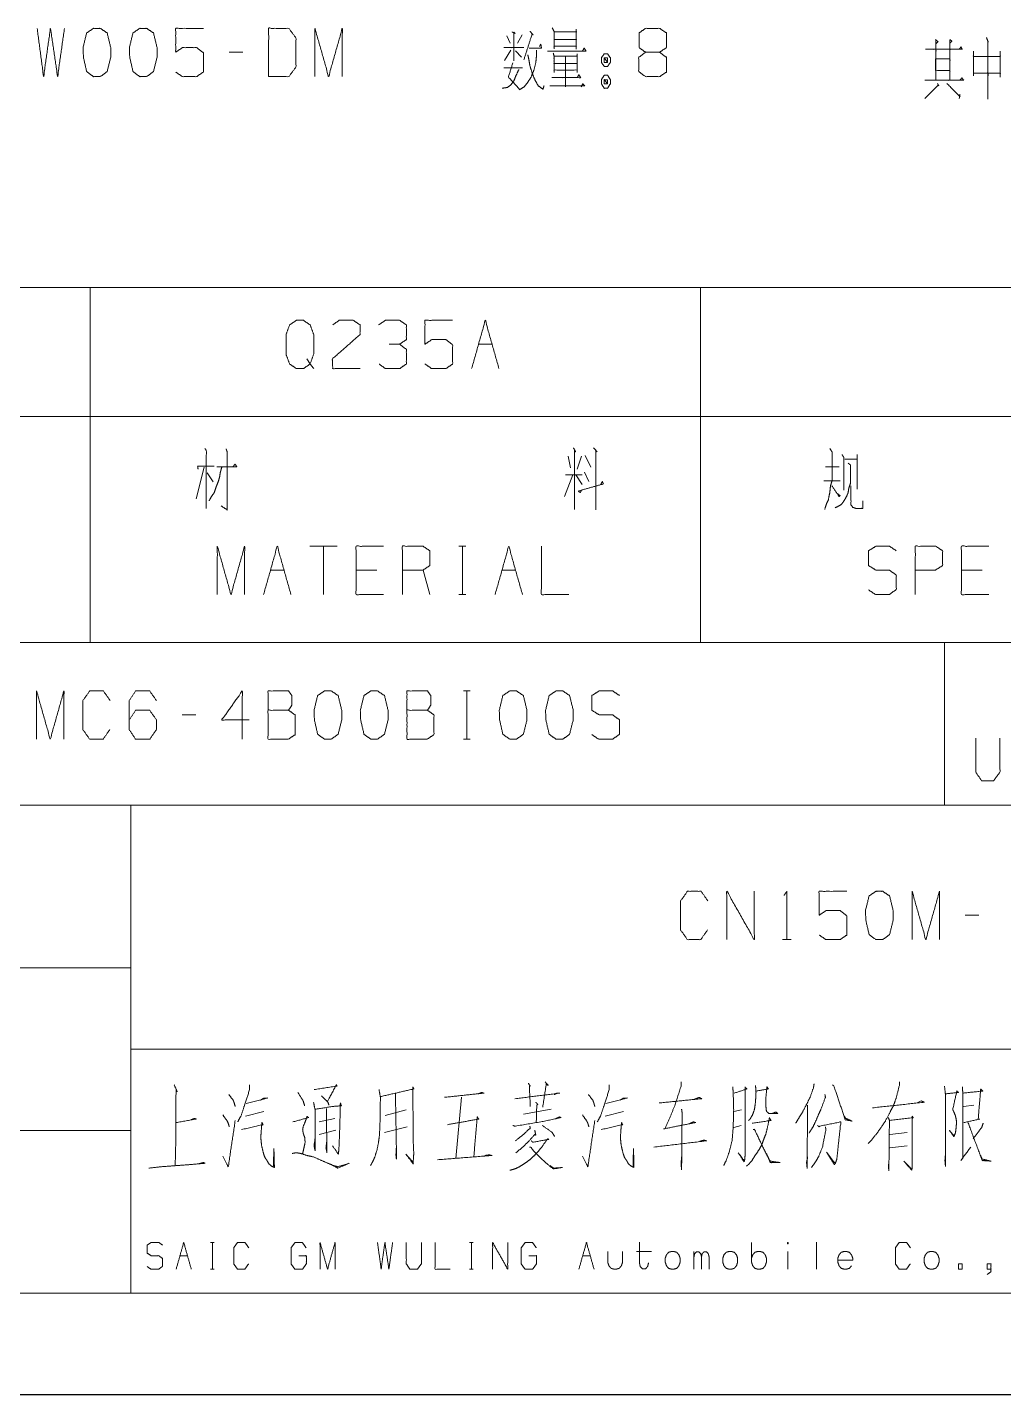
# Model space of a CAD drawing. Header units: millimetres. Extents: x 2210 to 79821, y -19430 to 2344.
# Drawn here: x 11290.8 to 11338.8, y 1492.8 to 1560.1 of the extents above; entities that cross this region are included whole.
import ezdxf

# ---------------------------------------------------------------- set-up
doc = ezdxf.new("R2010")
doc.units = ezdxf.units.MM
doc.layers.add('101', color=7, linetype='Continuous', true_color=0xffffff)

msp = doc.modelspace()

# ---------------------------------------------------------------- linework, layer by layer
msp.add_line((2209.782, 1492.822), (13049.157, 1492.822))
at = {"layer": '101', "color": 72, "linetype": 'Continuous', "lineweight": 18}
for p, q in [((11314.388, 1559.66), (11314.547, 1559.31)), ((11315.13, 1559.71), (11314.901, 1559.31)), ((11301.401, 1558.86), (11300.729, 1558.86)), ((11314.583, 1558.96), (11314.264, 1558.46)), ((11314.812, 1558.935), (11315.095, 1558.61)), ((11314.229, 1558.085), (11315.148, 1558.085)), ((11253.899, 1547.284), (11293.899, 1547.284)), ((11293.899, 1547.284), (11293.899, 1540.934)), ((11293.899, 1547.284), (11323.899, 1547.284)), ((11323.899, 1547.284), (11323.899, 1540.934)), ((11323.899, 1547.284), (11348.899, 1547.284)), ((11312.986, 1544.497), (11313.657, 1544.497)), ((11253.899, 1540.934), (11293.899, 1540.934)), ((11293.899, 1540.934), (11293.899, 1529.822)), ((11293.899, 1540.934), (11323.899, 1540.934)), ((11323.899, 1540.934), (11323.899, 1529.822)), ((11323.899, 1540.934), (11348.899, 1540.934)), ((11317.393, 1538.997), (11317.517, 1538.422)), ((11318.047, 1538.997), (11317.835, 1538.347)), ((11318.224, 1539.022), (11318.507, 1538.447)), ((11331.601, 1539.072), (11331.601, 1537.372)), ((11299.5, 1538.447), (11299.111, 1536.897)), ((11330.046, 1538.472), (11330.718, 1538.472)), ((11331.001, 1538.847), (11331.601, 1538.847)), ((11299.641, 1538.172), (11299.942, 1537.722)), ((11317.623, 1538.072), (11317.217, 1536.997)), ((11317.27, 1538.072), (11318.083, 1538.072)), ((11317.765, 1538.072), (11318.083, 1537.597)), ((11318.206, 1538.197), (11318.419, 1537.747)), ((11329.958, 1537.772), (11330.771, 1537.772)), ((11306.042, 1534.559), (11304.699, 1534.559)), ((11305.37, 1534.559), (11305.37, 1532.184)), ((11312.023, 1534.559), (11312.359, 1534.559)), ((11312.2, 1534.559), (11312.2, 1532.184)), ((11302.758, 1533.384), (11303.43, 1533.384)), ((11307.983, 1533.384), (11306.975, 1533.384)), ((11310.595, 1532.184), (11310.259, 1533.384)), ((11314.141, 1533.384), (11314.812, 1533.384)), ((11337.746, 1533.384), (11336.738, 1533.384)), ((11312.023, 1532.184), (11312.359, 1532.184)), ((11253.899, 1529.822), (11293.899, 1529.822)), ((11293.899, 1529.822), (11323.899, 1529.822)), ((11323.899, 1529.822), (11348.899, 1529.822)), ((11312.244, 1527.439), (11312.58, 1527.439)), ((11312.421, 1527.439), (11312.421, 1525.064)), ((11299.098, 1526.264), (11298.426, 1526.264)), ((11312.244, 1525.064), (11312.58, 1525.064)), ((11337.591, 1516.407), (11336.919, 1516.407)), ((11327.937, 1515.207), (11328.361, 1515.207)), ((11312.146, 1507.448), (11311.878, 1504.447)), ((11301.538, 1506.517), (11302.441, 1506.758)), ((11309.439, 1506.827), (11308.391, 1506.551)), ((11315.194, 1506.62), (11316.56, 1506.862)), ((11319.218, 1506.517), (11320.12, 1506.758)), ((11325.924, 1506.827), (11325.533, 1506.758)), ((11334.751, 1507.276), (11334.556, 1507.172)), ((11337.336, 1507.069), (11336.824, 1507)), ((11305.147, 1506.241), (11305.928, 1506.413)), ((11325.899, 1506.068), (11325.533, 1505.965)), ((11305.147, 1505.62), (11305.977, 1505.827)), ((11308.366, 1505.723), (11309.488, 1505.999)), ((11334.069, 1505.723), (11333.215, 1505.62)), ((11333.215, 1504.964), (11334.069, 1505.068)), ((11299.812, 1500.307), (11299.997, 1500.307)), ((11299.909, 1500.307), (11299.909, 1498.996)), ((11312.541, 1500.307), (11312.726, 1500.307)), ((11312.638, 1500.307), (11312.638, 1498.996)), ((11326.411, 1499.341), (11326.411, 1500.307)), ((11329.61, 1500.321), (11329.61, 1498.996)), ((11298.309, 1499.658), (11298.68, 1499.658)), ((11318.11, 1499.658), (11318.481, 1499.658)), ((11320.754, 1499.865), (11321.485, 1499.865)), ((11323.582, 1498.996), (11323.582, 1499.865)), ((11328.196, 1499.865), (11328.196, 1498.996)), ((11299.812, 1498.996), (11299.997, 1498.996)), ((11312.541, 1498.996), (11312.726, 1498.996))]:
    msp.add_line(p, q, dxfattribs=at)
at = {"layer": '101', "color": 133, "linetype": 'Continuous', "lineweight": 18}
for p, q in [((11245.899, 1529.822), (11425.899, 1529.822)), ((11335.899, 1529.822), (11335.899, 1521.822)), ((11245.899, 1521.822), (11425.899, 1521.822)), ((11295.899, 1521.822), (11295.899, 1497.822)), ((11245.899, 1513.822), (11295.899, 1513.822)), ((11295.899, 1509.822), (11404.899, 1509.822)), ((11245.899, 1505.822), (11295.899, 1505.822)), ((11035.899, 1497.822), (11425.899, 1497.822)), ((11245.899, 1497.822), (11425.899, 1497.822)), ((11010.899, 1492.822), (11430.899, 1492.822))]:
    msp.add_line(p, q, dxfattribs=at)
at = {"layer": '101', "color": 72, "linetype": 'Continuous', "lineweight": 18}
for points, knots in [([(11291.288, 1560.035), (11291.606, 1557.66), (11291.942, 1560.035), (11292.295, 1557.66), (11292.631, 1560.035)], [0, 0, 0.249745, 0.499742, 0.750003, 1, 1]), ([(11294.395, 1557.66), (11294.731, 1557.91), (11294.907, 1558.61), (11294.907, 1559.085), (11294.731, 1559.81), (11294.395, 1560.035), (11294.059, 1560.035), (11293.723, 1559.81), (11293.546, 1559.085), (11293.564, 1558.61), (11293.723, 1557.91), (11294.059, 1557.66), (11294.395, 1557.66)], [0, 0, 0.067527, 0.183972, 0.260584, 0.380942, 0.446141, 0.500308, 0.565504, 0.685864, 0.762529, 0.878309, 0.945834, 1, 1]), ([(11296.671, 1557.66), (11297.007, 1557.91), (11297.184, 1558.61), (11297.184, 1559.085), (11297.007, 1559.81), (11296.671, 1560.035), (11296.335, 1560.035), (11296, 1559.81), (11295.823, 1559.085), (11295.84, 1558.61), (11296, 1557.91), (11296.335, 1557.66), (11296.671, 1557.66)], [0, 0, 0.067527, 0.183972, 0.260584, 0.380944, 0.446143, 0.500306, 0.565505, 0.685864, 0.762529, 0.87831, 0.945837, 1, 1]), ([(11298.099, 1557.885), (11298.435, 1557.66), (11299.124, 1557.66), (11299.46, 1557.885), (11299.46, 1558.835), (11299.124, 1559.085), (11298.435, 1559.085), (11298.099, 1558.86), (11298.099, 1560.035), (11299.46, 1560.035)], [0, 0, 0.062227, 0.168342, 0.230571, 0.376816, 0.441267, 0.547382, 0.609609, 0.79049, 1, 1]), ([(11302.67, 1557.66), (11303.66, 1557.66), (11304.013, 1558.135), (11304.013, 1559.56), (11303.66, 1560.035), (11302.67, 1560.035), (11302.67, 1557.66)], [0, 0, 0.142136, 0.227161, 0.43179, 0.516815, 0.658951, 1, 1]), ([(11304.946, 1557.66), (11304.946, 1560.035), (11305.618, 1557.66), (11306.29, 1560.035), (11306.29, 1557.66)], [0, 0, 0.245192, 0.5, 0.754808, 1, 1]), ([(11314.636, 1559.86), (11314.795, 1559.785), (11314.724, 1559.835), (11314.724, 1558.435), (11314.724, 1559.085), (11314.229, 1559.085), (11315.219, 1559.085)], [0, 0, 0.046313, 0.069117, 0.437817, 0.608999, 0.739332, 1, 1]), ([(11315.519, 1559.885), (11315.678, 1559.71), (11315.625, 1559.76), (11315.219, 1558.485)], [0, 0, 0.143532, 0.187763, 1, 1]), ([(11316.612, 1560.06), (11316.7, 1559.885), (11316.7, 1559.035), (11316.7, 1559.16), (11317.796, 1559.16), (11317.796, 1559.01), (11317.796, 1559.985), (11317.796, 1559.86), (11316.7, 1559.86), (11317.796, 1559.86), (11317.796, 1559.485), (11316.7, 1559.485)], [0, 0, 0.027307, 0.1457, 0.163111, 0.315748, 0.336641, 0.472445, 0.489856, 0.642493, 0.79513, 0.847363, 1, 1]), ([(11321.2, 1558.86), (11320.882, 1559.085), (11320.882, 1559.81), (11321.2, 1560.035), (11321.889, 1560.035), (11322.225, 1559.81), (11322.225, 1559.085), (11321.889, 1558.86), (11321.2, 1558.86), (11320.864, 1558.61), (11320.864, 1557.91), (11321.2, 1557.66), (11321.889, 1557.66), (11322.225, 1557.885), (11322.225, 1558.61), (11321.889, 1558.86)], [0, 0, 0.047572, 0.136084, 0.183656, 0.267813, 0.317164, 0.405676, 0.455028, 0.539184, 0.590296, 0.675755, 0.726867, 0.811023, 0.860375, 0.948886, 1, 1]), ([(11315.484, 1559.06), (11316.085, 1559.06), (11316.05, 1559.26), (11315.979, 1559.135)], [0, 0, 0.634143, 0.848463, 1, 1]), ([(11335.457, 1559.48), (11335.581, 1559.38), (11335.475, 1559.28), (11335.475, 1559.48), (11335.475, 1557.48), (11335.475, 1559.005), (11334.962, 1559.005), (11336.783, 1559.005), (11336.164, 1559.005), (11336.164, 1559.455), (11336.164, 1557.48), (11336.164, 1558.53), (11335.457, 1558.53), (11335.457, 1557.955), (11336.164, 1557.955), (11336.164, 1557.48), (11334.927, 1557.48), (11336.836, 1557.48), (11336.748, 1557.605), (11336.659, 1557.48)], [0, 0, 0.009717, 0.01862, 0.030835, 0.152988, 0.24613, 0.277436, 0.388628, 0.426411, 0.453896, 0.574522, 0.638653, 0.681834, 0.716953, 0.760134, 0.789145, 0.864712, 0.9813, 0.99065, 1, 1]), ([(11336.182, 1559.33), (11336.27, 1559.405), (11336.164, 1559.48)], [0, 0, 0.471571, 1, 1]), ([(11337.964, 1559.58), (11338.052, 1559.355), (11338.034, 1559.405), (11338.034, 1556.555), (11338.034, 1557.83), (11337.363, 1557.83), (11338.635, 1557.83), (11338.635, 1557.63), (11338.635, 1558.905), (11338.635, 1558.655), (11337.327, 1558.655), (11337.327, 1558.905), (11337.327, 1557.705)], [0, 0, 0.022286, 0.027175, 0.289922, 0.407466, 0.469387, 0.586708, 0.605147, 0.722691, 0.745739, 0.866322, 0.88937, 1, 1]), ([(11315.837, 1558.96), (11315.837, 1558.66), (11315.802, 1558.335), (11315.714, 1557.985), (11315.572, 1557.635), (11315.413, 1557.385), (11315.236, 1557.16), (11314.989, 1557.01)], [0, 0, 0.134098, 0.280225, 0.44158, 0.610312, 0.742764, 0.870658, 1, 1]), ([(11315.413, 1558.735), (11315.466, 1558.485), (11315.519, 1558.185), (11315.625, 1557.835), (11315.767, 1557.485), (11315.926, 1557.21), (11316.156, 1557.035), (11316.209, 1557.21)], [0, 0, 0.122115, 0.267689, 0.442436, 0.622811, 0.774617, 0.912627, 1, 1]), ([(11316.382, 1558.91), (11318.273, 1558.91), (11318.185, 1559.06), (11318.096, 1558.91)], [0, 0, 0.844514, 0.922255, 1, 1]), ([(11316.665, 1558.81), (11316.7, 1558.685), (11316.7, 1557.86), (11316.7, 1557.985), (11317.831, 1557.985), (11317.831, 1557.86), (11317.831, 1558.785), (11317.831, 1558.66), (11316.7, 1558.66), (11316.7, 1558.31), (11317.831, 1558.31), (11317.266, 1558.31), (11317.266, 1558.66), (11317.266, 1557.16), (11317.266, 1557.61), (11316.594, 1557.61), (11318.008, 1557.61), (11317.919, 1557.76), (11317.849, 1557.61)], [0, 0, 0.011506, 0.084582, 0.095654, 0.195851, 0.206923, 0.288856, 0.299928, 0.400126, 0.431127, 0.531325, 0.581424, 0.612426, 0.745291, 0.78515, 0.844642, 0.96989, 0.985312, 1, 1]), ([(11319.33, 1558.785), (11319.171, 1558.785), (11319.029, 1558.585), (11319.029, 1558.36), (11319.171, 1558.16), (11319.33, 1558.16), (11319.471, 1558.36), (11319.471, 1558.585), (11319.33, 1558.785)], [0, 0, 0.091013, 0.231147, 0.359873, 0.500007, 0.59102, 0.731147, 0.859873, 1, 1]), ([(11319.171, 1558.36), (11319.33, 1558.36), (11319.171, 1558.585), (11319.171, 1558.36)], [0, 0, 0.241164, 0.658904, 1, 1]), ([(11319.33, 1558.36), (11319.33, 1558.585), (11319.171, 1558.585)], [0, 0, 0.585813, 1, 1]), ([(11336.624, 1559.005), (11336.712, 1559.13), (11336.765, 1559.005)], [0, 0, 0.529966, 1, 1]), ([(11314.971, 1558.01), (11314.83, 1557.71), (11314.742, 1557.485), (11314.583, 1557.26), (11314.423, 1557.135), (11314.158, 1557.085)], [0, 0, 0.251052, 0.434043, 0.642634, 0.795771, 1, 1]), ([(11314.671, 1558.335), (11314.459, 1557.635), (11314.989, 1557.06)], [0, 0, 0.48324, 1, 1]), ([(11316.488, 1557.21), (11318.202, 1557.21), (11318.114, 1557.31), (11318.043, 1557.16)], [0, 0, 0.851381, 0.917656, 1, 1]), ([(11319.471, 1557.51), (11319.33, 1557.735), (11319.171, 1557.735), (11319.029, 1557.51), (11319.029, 1557.31), (11319.171, 1557.085), (11319.33, 1557.085), (11319.471, 1557.31), (11319.471, 1557.51)], [0, 0, 0.149195, 0.238509, 0.38771, 0.5, 0.649201, 0.738515, 0.88771, 1, 1]), ([(11319.171, 1557.51), (11319.171, 1557.31), (11319.33, 1557.31)], [0, 0, 0.556982, 1, 1]), ([(11319.33, 1557.51), (11319.171, 1557.51), (11319.33, 1557.31), (11319.33, 1557.51)], [0, 0, 0.25882, 0.6746, 1, 1]), ([(11335.546, 1557.33), (11335.616, 1557.205), (11335.599, 1557.255), (11334.927, 1556.58)], [0, 0, 0.125006, 0.171163, 1, 1]), ([(11336.005, 1557.33), (11336.659, 1556.68), (11336.659, 1556.805), (11336.624, 1556.58)], [0, 0, 0.723286, 0.82134, 1, 1]), ([(11310.356, 1543.522), (11310.692, 1543.297), (11311.381, 1543.297), (11311.717, 1543.522), (11311.717, 1544.472), (11311.381, 1544.722), (11310.692, 1544.722), (11310.356, 1544.497), (11310.356, 1545.672), (11311.717, 1545.672)], [0, 0, 0.062229, 0.168345, 0.230571, 0.376816, 0.441264, 0.547379, 0.609609, 0.79049, 1, 1]), ([(11304.552, 1543.772), (11304.711, 1543.522), (11304.375, 1543.297), (11304.039, 1543.297), (11303.703, 1543.522), (11303.526, 1543.997), (11303.526, 1544.972), (11303.703, 1545.447), (11304.039, 1545.672), (11304.375, 1545.672), (11304.711, 1545.447), (11304.887, 1544.972), (11304.887, 1544.022), (11304.711, 1543.522), (11304.887, 1543.297)], [0, 0, 0.043279, 0.102317, 0.151367, 0.210407, 0.284429, 0.426831, 0.500853, 0.559894, 0.608944, 0.667982, 0.742004, 0.880755, 0.958211, 1, 1]), ([(11305.821, 1545.447), (11306.139, 1545.672), (11306.828, 1545.672), (11307.164, 1545.447), (11307.164, 1544.972), (11305.803, 1543.772), (11305.821, 1543.297), (11307.164, 1543.297)], [0, 0, 0.069691, 0.192979, 0.265274, 0.350227, 0.674741, 0.759752, 1, 1]), ([(11309.105, 1544.497), (11309.44, 1544.722), (11309.44, 1545.447), (11309.105, 1545.672), (11308.415, 1545.672), (11308.079, 1545.447)], [0, 0, 0.153872, 0.429851, 0.583723, 0.846122, 1, 1]), ([(11308.097, 1543.522), (11308.415, 1543.297), (11309.105, 1543.297), (11309.44, 1543.522), (11309.44, 1544.247), (11309.105, 1544.497), (11308.592, 1544.497)], [0, 0, 0.124123, 0.34369, 0.472445, 0.703376, 0.836727, 1, 1]), ([(11299.535, 1539.372), (11299.606, 1539.272), (11299.606, 1536.422)], [0, 0, 0.041199, 1, 1]), ([(11300.578, 1539.347), (11300.631, 1539.197), (11300.631, 1536.347), (11300.33, 1536.547)], [0, 0, 0.047209, 0.892896, 1, 1]), ([(11317.659, 1539.397), (11317.765, 1539.197), (11317.712, 1539.272), (11317.712, 1536.372)], [0, 0, 0.070344, 0.098885, 1, 1]), ([(11318.648, 1539.397), (11318.825, 1539.197), (11318.754, 1539.272), (11318.754, 1536.347)], [0, 0, 0.081006, 0.11229, 1, 1]), ([(11330.258, 1539.372), (11330.382, 1539.172), (11330.382, 1537.822), (11330.294, 1537.522), (11330.258, 1537.197), (11330.187, 1536.847), (11330.099, 1536.647), (11330.011, 1536.372)], [0, 0, 0.076125, 0.513098, 0.614331, 0.720148, 0.835726, 0.906504, 1, 1]), ([(11330.859, 1539.072), (11330.947, 1538.922), (11330.947, 1537.322)], [0, 0, 0.098129, 1, 1]), ([(11299.199, 1538.347), (11299.182, 1538.497), (11299.995, 1538.497)], [0, 0, 0.156667, 1, 1]), ([(11300.366, 1538.447), (11300.295, 1538.197), (11300.26, 1537.972), (11300.189, 1537.722), (11300.083, 1537.472), (11299.995, 1537.197), (11299.853, 1536.997), (11299.747, 1536.797)], [0, 0, 0.146031, 0.274053, 0.420084, 0.572724, 0.735083, 0.872755, 1, 1]), ([(11300.118, 1538.472), (11301.108, 1538.472), (11301.02, 1538.597), (11300.914, 1538.472)], [0, 0, 0.757413, 0.874554, 1, 1]), ([(11331.16, 1538.647), (11331.283, 1538.547), (11331.283, 1537.672), (11331.195, 1537.422), (11331.16, 1537.197), (11331.089, 1537.022), (11330.947, 1536.772), (11330.806, 1536.597), (11330.523, 1536.447)], [0, 0, 0.062435, 0.405831, 0.509895, 0.599279, 0.673351, 0.786072, 0.874364, 1, 1]), ([(11318.047, 1537.322), (11317.994, 1537.197), (11317.888, 1537.272), (11319.126, 1537.622), (11319.073, 1537.747), (11319.002, 1537.597)], [0, 0, 0.073272, 0.143369, 0.837239, 0.91051, 1, 1]), ([(11330.364, 1537.522), (11330.718, 1536.997), (11330.771, 1537.047), (11330.629, 1537.147)], [0, 0, 0.720064, 0.802978, 1, 1]), ([(11331.301, 1537.522), (11331.301, 1536.597), (11331.389, 1536.472), (11331.531, 1536.422), (11331.884, 1536.422), (11331.884, 1536.797)], [0, 0, 0.472764, 0.551003, 0.627661, 0.808338, 1, 1]), ([(11300.146, 1532.184), (11300.146, 1534.559), (11300.818, 1532.184), (11301.489, 1534.559), (11301.489, 1532.184)], [0, 0, 0.245192, 0.5, 0.754808, 1, 1]), ([(11308.319, 1532.184), (11306.975, 1532.184), (11306.975, 1534.559), (11308.319, 1534.559)], [0, 0, 0.26539, 0.73461, 1, 1]), ([(11309.252, 1532.184), (11309.252, 1534.559), (11310.259, 1534.559), (11310.595, 1534.334), (11310.595, 1533.609), (11310.259, 1533.384), (11309.252, 1533.384)], [0, 0, 0.400952, 0.571034, 0.639278, 0.761674, 0.829918, 1, 1]), ([(11316.081, 1534.559), (11316.081, 1532.184), (11317.424, 1532.184)], [0, 0, 0.638733, 1, 1]), ([(11332.167, 1532.409), (11332.503, 1532.184), (11333.193, 1532.184), (11333.528, 1532.434), (11333.528, 1533.134), (11333.193, 1533.384), (11332.521, 1533.384), (11332.167, 1533.609), (11332.167, 1534.334), (11332.521, 1534.559), (11333.193, 1534.559), (11333.528, 1534.334)], [0, 0, 0.068037, 0.184055, 0.25452, 0.372335, 0.4428, 0.555844, 0.626371, 0.748393, 0.81892, 0.931964, 1, 1]), ([(11334.462, 1532.184), (11334.462, 1534.559), (11335.469, 1534.559), (11335.805, 1534.334), (11335.805, 1533.609), (11335.451, 1533.384), (11334.462, 1533.384)], [0, 0, 0.401147, 0.571311, 0.639588, 0.762044, 0.832821, 1, 1]), ([(11338.081, 1532.184), (11336.738, 1532.184), (11336.738, 1534.559), (11338.081, 1534.559)], [0, 0, 0.26539, 0.73461, 1, 1]), ([(11291.261, 1525.064), (11291.261, 1527.439), (11291.932, 1525.064), (11292.604, 1527.439), (11292.604, 1525.064)], [0, 0, 0.245192, 0.5, 0.754808, 1, 1]), ([(11294.863, 1525.539), (11294.527, 1525.064), (11293.873, 1525.064), (11293.537, 1525.539), (11293.537, 1526.964), (11293.873, 1527.439), (11294.545, 1527.439), (11294.88, 1526.964)], [0, 0, 0.114567, 0.243366, 0.357935, 0.638584, 0.753154, 0.885433, 1, 1]), ([(11295.814, 1526.014), (11296.132, 1526.489), (11296.821, 1526.489), (11297.157, 1526.014), (11297.157, 1525.539), (11296.821, 1525.064), (11296.132, 1525.064), (11295.814, 1525.539), (11295.814, 1526.964), (11296.132, 1527.439), (11296.821, 1527.439), (11297.157, 1526.964)], [0, 0, 0.076964, 0.169762, 0.248074, 0.312019, 0.39033, 0.483128, 0.560092, 0.751927, 0.828891, 0.921688, 1, 1]), ([(11301.71, 1526.014), (11300.367, 1526.014), (11301.374, 1527.439), (11301.374, 1525.064)], [0, 0, 0.245869, 0.565294, 1, 1]), ([(11302.643, 1526.489), (11302.643, 1527.439), (11303.65, 1527.439), (11303.81, 1527.214), (11303.81, 1526.739), (11303.65, 1526.489), (11302.643, 1526.489), (11302.643, 1525.064), (11303.633, 1525.064), (11303.969, 1525.289), (11303.969, 1526.264), (11303.65, 1526.489)], [0, 0, 0.115917, 0.238845, 0.272468, 0.330427, 0.366583, 0.489512, 0.663388, 0.78416, 0.833484, 0.952452, 1, 1]), ([(11305.75, 1525.064), (11306.086, 1525.314), (11306.263, 1526.014), (11306.263, 1526.489), (11306.086, 1527.214), (11305.75, 1527.439), (11305.414, 1527.439), (11305.079, 1527.214), (11304.902, 1526.489), (11304.92, 1526.014), (11305.079, 1525.314), (11305.414, 1525.064), (11305.75, 1525.064)], [0, 0, 0.067524, 0.18397, 0.260583, 0.380943, 0.446139, 0.500306, 0.565503, 0.685862, 0.762528, 0.878309, 0.945833, 1, 1]), ([(11308.027, 1525.064), (11308.363, 1525.314), (11308.539, 1526.014), (11308.539, 1526.489), (11308.363, 1527.214), (11308.027, 1527.439), (11307.691, 1527.439), (11307.355, 1527.214), (11307.178, 1526.489), (11307.196, 1526.014), (11307.355, 1525.314), (11307.691, 1525.064), (11308.027, 1525.064)], [0, 0, 0.067527, 0.183972, 0.260584, 0.380943, 0.446142, 0.500305, 0.565504, 0.685864, 0.762529, 0.87831, 0.945837, 1, 1]), ([(11309.472, 1526.489), (11309.472, 1527.439), (11310.48, 1527.439), (11310.639, 1527.214), (11310.639, 1526.739), (11310.48, 1526.489), (11309.472, 1526.489), (11309.472, 1525.064), (11310.462, 1525.064), (11310.798, 1525.289), (11310.798, 1526.264), (11310.48, 1526.489)], [0, 0, 0.115917, 0.238845, 0.272468, 0.330427, 0.366583, 0.489512, 0.663388, 0.78416, 0.833484, 0.952452, 1, 1]), ([(11314.856, 1525.064), (11315.192, 1525.314), (11315.369, 1526.014), (11315.369, 1526.489), (11315.192, 1527.214), (11314.856, 1527.439), (11314.52, 1527.439), (11314.184, 1527.214), (11314.008, 1526.489), (11314.025, 1526.014), (11314.184, 1525.314), (11314.52, 1525.064), (11314.856, 1525.064)], [0, 0, 0.067524, 0.18397, 0.260583, 0.380943, 0.446139, 0.500306, 0.565503, 0.685862, 0.762528, 0.878309, 0.945833, 1, 1]), ([(11317.133, 1525.064), (11317.468, 1525.314), (11317.645, 1526.014), (11317.645, 1526.489), (11317.468, 1527.214), (11317.133, 1527.439), (11316.797, 1527.439), (11316.461, 1527.214), (11316.284, 1526.489), (11316.302, 1526.014), (11316.461, 1525.314), (11316.797, 1525.064), (11317.133, 1525.064)], [0, 0, 0.067524, 0.18397, 0.260583, 0.380943, 0.446139, 0.500306, 0.565503, 0.685862, 0.762528, 0.878309, 0.945833, 1, 1]), ([(11318.561, 1525.289), (11318.897, 1525.064), (11319.586, 1525.064), (11319.922, 1525.314), (11319.922, 1526.014), (11319.586, 1526.264), (11318.914, 1526.264), (11318.561, 1526.489), (11318.561, 1527.214), (11318.914, 1527.439), (11319.586, 1527.439), (11319.922, 1527.214)], [0, 0, 0.068037, 0.184056, 0.254519, 0.372335, 0.442798, 0.555842, 0.62637, 0.748394, 0.818922, 0.931966, 1, 1]), ([(11337.438, 1525.121), (11337.438, 1523.443), (11337.718, 1523.023), (11338.312, 1523.023), (11338.624, 1523.443), (11338.624, 1525.121)], [0, 0, 0.337151, 0.438599, 0.557782, 0.662849, 1, 1]), ([(11324.25, 1515.682), (11323.914, 1515.207), (11323.261, 1515.207), (11322.925, 1515.682), (11322.925, 1517.107), (11323.261, 1517.582), (11323.932, 1517.582), (11324.268, 1517.107)], [0, 0, 0.114569, 0.243367, 0.357936, 0.638583, 0.753153, 0.885431, 1, 1]), ([(11325.201, 1515.207), (11325.201, 1517.582), (11326.544, 1515.207), (11326.544, 1517.582)], [0, 0, 0.317574, 0.682426, 1, 1]), ([(11328.008, 1517.382), (11328.149, 1517.582), (11328.149, 1515.207)], [0, 0, 0.093491, 1, 1]), ([(11329.736, 1515.432), (11330.072, 1515.207), (11330.762, 1515.207), (11331.097, 1515.432), (11331.097, 1516.382), (11330.762, 1516.632), (11330.072, 1516.632), (11329.736, 1516.407), (11329.736, 1517.582), (11331.097, 1517.582)], [0, 0, 0.062229, 0.168345, 0.230571, 0.376816, 0.441264, 0.547379, 0.609609, 0.79049, 1, 1]), ([(11332.861, 1515.207), (11333.197, 1515.457), (11333.374, 1516.157), (11333.374, 1516.632), (11333.197, 1517.357), (11332.861, 1517.582), (11332.525, 1517.582), (11332.19, 1517.357), (11332.013, 1516.632), (11332.031, 1516.157), (11332.19, 1515.457), (11332.525, 1515.207), (11332.861, 1515.207)], [0, 0, 0.067527, 0.183972, 0.260584, 0.380943, 0.446142, 0.500305, 0.565504, 0.685864, 0.762529, 0.87831, 0.945837, 1, 1]), ([(11334.307, 1515.207), (11334.307, 1517.582), (11334.979, 1515.207), (11335.65, 1517.582), (11335.65, 1515.207)], [0, 0, 0.245192, 0.5, 0.754808, 1, 1]), ([(11298.027, 1508.069), (11298.173, 1507.724), (11298.124, 1507.828), (11298.1, 1507.103), (11298.1, 1505.068), (11298.076, 1504.102)], [0, 0, 0.088891, 0.116032, 0.287978, 0.770794, 1, 1]), ([(11301.733, 1508.069), (11301.733, 1507.828), (11301.49, 1507.069), (11301.319, 1506.551), (11301.148, 1506.241)], [0, 0, 0.124612, 0.535976, 0.817159, 1, 1]), ([(11304.903, 1507.828), (11306.025, 1508), (11306.001, 1508.069), (11305.562, 1507.241), (11305.269, 1507.517), (11305.586, 1507.207), (11305.635, 1507.069)], [0, 0, 0.361753, 0.385074, 0.683733, 0.811934, 0.953357, 1, 1]), ([(11315.438, 1508.138), (11315.535, 1508), (11315.487, 1508), (11315.535, 1507)], [0, 0, 0.138589, 0.178592, 1, 1]), ([(11316.267, 1508.207), (11316.414, 1508.035), (11316.316, 1508.104), (11316.145, 1506.965)], [0, 0, 0.151118, 0.230947, 1, 1]), ([(11319.413, 1508.069), (11319.413, 1507.828), (11319.169, 1507.069), (11318.998, 1506.551), (11318.827, 1506.241)], [0, 0, 0.124612, 0.535976, 0.817159, 1, 1]), ([(11322.949, 1508.207), (11322.949, 1508), (11322.632, 1507.034), (11322.412, 1506.482), (11322.144, 1505.896), (11322.095, 1505.896), (11323.656, 1506.206), (11323.558, 1506.241), (11323.339, 1506.137)], [0, 0, 0.046524, 0.275032, 0.408545, 0.553501, 0.564465, 0.92219, 0.945453, 1, 1]), ([(11326.607, 1508.035), (11326.631, 1507.69), (11326.607, 1507.241), (11326.558, 1506.862), (11326.46, 1506.586), (11326.338, 1506.379), (11326.265, 1506.31)], [0, 0, 0.190955, 0.438946, 0.650198, 0.811822, 0.94447, 1, 1]), ([(11329.484, 1508.104), (11329.459, 1507.931), (11329.289, 1507.448), (11329.118, 1507.103), (11328.898, 1506.689), (11328.728, 1506.413), (11328.581, 1506.172)], [0, 0, 0.081145, 0.319756, 0.499049, 0.717311, 0.868474, 1, 1]), ([(11330.386, 1508.069), (11330.459, 1508), (11331.02, 1506.344), (11331.362, 1506.275), (11331.045, 1506.413), (11330.947, 1506.551)], [0, 0, 0.037082, 0.681737, 0.810185, 0.937687, 1, 1]), ([(11333.678, 1508.207), (11333.678, 1508.035), (11333.532, 1507.448), (11333.386, 1507.034), (11333.239, 1506.758), (11332.971, 1506.241), (11332.581, 1505.689), (11332.312, 1505.344), (11332.142, 1505.171)], [0, 0, 0.049752, 0.224095, 0.350741, 0.440842, 0.608969, 0.803946, 0.929998, 1, 1]), ([(11300.709, 1507.586), (11300.929, 1507.31), (11300.977, 1507.172), (11301.026, 1507)], [0, 0, 0.519919, 0.73571, 1, 1]), ([(11301.563, 1507.138), (11302.612, 1507.414), (11302.441, 1507.414), (11302.27, 1507.31)], [0, 0, 0.745411, 0.862774, 1, 1]), ([(11304.099, 1507.69), (11304.367, 1507.276), (11304.44, 1507.034)], [0, 0, 0.661595, 1, 1]), ([(11308.098, 1507.828), (11308.171, 1507.414), (11308.147, 1507), (11308.147, 1506.275), (11308.122, 1505.62), (11308.073, 1505.24), (11308, 1504.861), (11307.878, 1504.481), (11307.781, 1504.274), (11307.683, 1504.102)], [0, 0, 0.110336, 0.219176, 0.409317, 0.581468, 0.681885, 0.783317, 0.887931, 0.947989, 1, 1]), ([(11308.171, 1507.483), (11309.805, 1507.862), (11309.756, 1507.966), (11309.756, 1507.448), (11309.781, 1506.034), (11309.781, 1505.206), (11309.805, 1504.688), (11309.781, 1504.343), (11309.781, 1504.171), (11309.415, 1504.654), (11309.756, 1504.274)], [0, 0, 0.250211, 0.267275, 0.344454, 0.55544, 0.678925, 0.756189, 0.80777, 0.833496, 0.923863, 1, 1]), ([(11308.903, 1507.621), (11308.952, 1504.895), (11308.952, 1504.412), (11308.927, 1504.619), (11308.952, 1505.033)], [0, 0, 0.711345, 0.837386, 0.891777, 1, 1]), ([(11311.317, 1507.448), (11313.244, 1507.655), (11313.146, 1507.69), (11312.975, 1507.621)], [0, 0, 0.870762, 0.917258, 1, 1]), ([(11314.779, 1507.379), (11316.975, 1507.655), (11316.853, 1507.655), (11316.706, 1507.586)], [0, 0, 0.886329, 0.935184, 1, 1]), ([(11318.388, 1507.586), (11318.608, 1507.31), (11318.657, 1507.172), (11318.705, 1507)], [0, 0, 0.519919, 0.73571, 1, 1]), ([(11319.242, 1507.138), (11320.291, 1507.414), (11320.12, 1507.414), (11319.949, 1507.31)], [0, 0, 0.745418, 0.86277, 1, 1]), ([(11321.875, 1507.172), (11323.949, 1507.379), (11323.851, 1507.448), (11323.583, 1507.345)], [0, 0, 0.836554, 0.884532, 1, 1]), ([(11325.485, 1507.966), (11325.509, 1507.69), (11325.533, 1506.827), (11325.509, 1505.999), (11325.46, 1505.344), (11325.314, 1504.757), (11325.167, 1504.343), (11325.045, 1504.102)], [0, 0, 0.070329, 0.28934, 0.499598, 0.66644, 0.819873, 0.931329, 1, 1]), ([(11325.558, 1507.655), (11326.192, 1507.862), (11326.094, 1507.931), (11326.094, 1504.585), (11326.07, 1504.343), (11326.046, 1504.274), (11325.753, 1504.723), (11326.046, 1504.343)], [0, 0, 0.122094, 0.143965, 0.756447, 0.800872, 0.814266, 0.912285, 1, 1]), ([(11326.655, 1507.759), (11327.241, 1507.862), (11327.168, 1507.966), (11327.119, 1507.448), (11327.119, 1507), (11327.143, 1506.758), (11327.265, 1506.655), (11327.704, 1506.655), (11327.607, 1506.724), (11327.436, 1506.655)], [0, 0, 0.209703, 0.254415, 0.437769, 0.595975, 0.681595, 0.738019, 0.892888, 0.935041, 1, 1]), ([(11330.02, 1507.586), (11330.045, 1507.448), (11329.825, 1506.862), (11329.728, 1506.655), (11329.581, 1506.31), (11329.435, 1505.999), (11329.24, 1505.689)], [0, 0, 0.067376, 0.36846, 0.478481, 0.658656, 0.823687, 1, 1]), ([(11335.897, 1508), (11335.946, 1507.586), (11335.946, 1504.067), (11335.921, 1504.343), (11335.946, 1504.654)], [0, 0, 0.092137, 0.86992, 0.931161, 1, 1]), ([(11335.97, 1507.621), (11336.58, 1507.69), (11336.507, 1507.759), (11336.312, 1506.896), (11336.312, 1506.827), (11336.36, 1506.724), (11336.434, 1506.551), (11336.482, 1506.31), (11336.482, 1506.103), (11336.458, 1505.861), (11336.434, 1505.689), (11336.36, 1505.516), (11336.141, 1505.827), (11336.36, 1505.551)], [0, 0, 0.163216, 0.189965, 0.42515, 0.443501, 0.473931, 0.523766, 0.589292, 0.644345, 0.7089, 0.755234, 0.805069, 0.906205, 1, 1]), ([(11336.775, 1507.966), (11336.799, 1507.655), (11336.799, 1504.481), (11336.702, 1504.343), (11337.19, 1504.999)], [0, 0, 0.069653, 0.779472, 0.817267, 1, 1]), ([(11336.824, 1507.655), (11337.775, 1507.759), (11337.678, 1507.862), (11337.556, 1506.379), (11337.629, 1506.379), (11336.848, 1506.206)], [0, 0, 0.276542, 0.317649, 0.747834, 0.768982, 1, 1]), ([(11304.879, 1507.207), (11304.952, 1506.827), (11304.952, 1504.826), (11304.903, 1505.068), (11304.952, 1505.413)], [0, 0, 0.129595, 0.800553, 0.883167, 1, 1]), ([(11304.952, 1506.862), (11305.83, 1507), (11306.245, 1507.034), (11306.196, 1507.172), (11306.172, 1506.103), (11306.147, 1505.447), (11306.123, 1504.895), (11306.099, 1504.654), (11305.806, 1505.068)], [0, 0, 0.19844, 0.29133, 0.324006, 0.56283, 0.709269, 0.832622, 0.88681, 1, 1]), ([(11305.513, 1506.896), (11305.513, 1506.034), (11305.538, 1505.206), (11305.538, 1504.723), (11305.489, 1504.964), (11305.538, 1505.378)], [0, 0, 0.304008, 0.595981, 0.766226, 0.853067, 1, 1]), ([(11315.804, 1507.207), (11315.901, 1507.103), (11315.853, 1507.069), (11315.828, 1506.241)], [0, 0, 0.138047, 0.196037, 1, 1]), ([(11322.973, 1506.862), (11322.997, 1506.689), (11322.973, 1503.895), (11322.949, 1504.171), (11322.973, 1504.516)], [0, 0, 0.048504, 0.826565, 0.903707, 1, 1]), ([(11329.167, 1507.069), (11329.142, 1503.964), (11329.118, 1504.24), (11329.167, 1504.516)], [0, 0, 0.847819, 0.923473, 1, 1]), ([(11332.361, 1506.931), (11334.898, 1507.207), (11334.751, 1507.276)], [0, 0, 0.940373, 1, 1]), ([(11298.124, 1506.206), (11299.1, 1506.379), (11299.027, 1506.413), (11298.856, 1506.344)], [0, 0, 0.788943, 0.853361, 1, 1]), ([(11300.416, 1506.586), (11300.636, 1506.275), (11300.685, 1506.172), (11300.733, 1505.999)], [0, 0, 0.564231, 0.734008, 1, 1]), ([(11300.416, 1504.55), (11300.685, 1504.033), (11301.026, 1506.31)], [0, 0, 0.202025, 1, 1]), ([(11301.343, 1505.861), (11302.392, 1506.103), (11302.343, 1506.206), (11302.319, 1505.965), (11302.294, 1505.62), (11302.294, 1505.378), (11302.319, 1505.102), (11302.416, 1504.688), (11302.49, 1504.481), (11302.587, 1504.343), (11302.685, 1504.171), (11302.807, 1504.067), (11302.953, 1503.998), (11302.929, 1504.93), (11302.904, 1504.067)], [0, 0, 0.198341, 0.219427, 0.264158, 0.327895, 0.3724, 0.423461, 0.501845, 0.542306, 0.573453, 0.609975, 0.639452, 0.669269, 0.84099, 1, 1]), ([(11303.855, 1506.241), (11304.635, 1506.448), (11304.562, 1506.517), (11304.489, 1506.31), (11304.367, 1505.999), (11304.342, 1505.861), (11304.367, 1505.689), (11304.44, 1505.482), (11304.464, 1505.24), (11304.391, 1504.895), (11304.342, 1504.688)], [0, 0, 0.288064, 0.323943, 0.402265, 0.521269, 0.571261, 0.63341, 0.711732, 0.798322, 0.924133, 1, 1]), ([(11311.463, 1506.103), (11313, 1506.379), (11312.926, 1506.482), (11312.756, 1504.516)], [0, 0, 0.426351, 0.460965, 1, 1]), ([(11314.682, 1506.068), (11314.755, 1506.034), (11314.804, 1506.034), (11316.048, 1506.241), (11317.048, 1506.448), (11316.975, 1506.482), (11316.804, 1506.413)], [0, 0, 0.030219, 0.048442, 0.519512, 0.900991, 0.93121, 1, 1]), ([(11315.511, 1506.034), (11315.535, 1505.896), (11315.487, 1505.896), (11315.194, 1505.62), (11314.804, 1505.309)], [0, 0, 0.128573, 0.17333, 0.54243, 1, 1]), ([(11316.121, 1506.068), (11316.609, 1505.723), (11316.731, 1505.516)], [0, 0, 0.713213, 1, 1]), ([(11318.096, 1506.586), (11318.315, 1506.275), (11318.364, 1506.172), (11318.413, 1505.999)], [0, 0, 0.564239, 0.734012, 1, 1]), ([(11318.096, 1504.55), (11318.364, 1504.033), (11318.705, 1506.31)], [0, 0, 0.202027, 1, 1]), ([(11319.023, 1505.861), (11320.071, 1506.103), (11320.023, 1506.206), (11319.998, 1505.965), (11319.974, 1505.62), (11319.974, 1505.378), (11319.998, 1505.102), (11320.096, 1504.688), (11320.169, 1504.481), (11320.267, 1504.343), (11320.364, 1504.171), (11320.486, 1504.067), (11320.632, 1503.998), (11320.608, 1504.93), (11320.584, 1504.067)], [0, 0, 0.198341, 0.219426, 0.264158, 0.327895, 0.3724, 0.423461, 0.501845, 0.542305, 0.57345, 0.609972, 0.639449, 0.66927, 0.84099, 1, 1]), ([(11326.436, 1506.172), (11327.363, 1506.31), (11327.289, 1506.448), (11327.216, 1506.068), (11327.119, 1505.654), (11327.021, 1505.413), (11326.924, 1505.137), (11326.777, 1504.861), (11326.582, 1504.585), (11326.436, 1504.343), (11326.289, 1504.171), (11326.167, 1504.067)], [0, 0, 0.248088, 0.28944, 0.391759, 0.504363, 0.573317, 0.650816, 0.73352, 0.823008, 0.897766, 0.957654, 1, 1]), ([(11329.655, 1506.068), (11329.728, 1505.999), (11329.777, 1506.034), (11330.801, 1506.241), (11330.655, 1504.895), (11330.606, 1504.412), (11330.533, 1504.205), (11330.484, 1504.136), (11330.094, 1504.757), (11330.508, 1504.205)], [0, 0, 0.021075, 0.033595, 0.252602, 0.536206, 0.63793, 0.683936, 0.701643, 0.855333, 1, 1]), ([(11333.142, 1506.448), (11333.19, 1506.31), (11333.166, 1504.033), (11333.166, 1503.826), (11333.142, 1504.033), (11333.166, 1504.274)], [0, 0, 0.047497, 0.786427, 0.853598, 0.921235, 1, 1]), ([(11333.19, 1506.31), (11334.312, 1506.448), (11334.312, 1506.517), (11334.361, 1506.448), (11334.312, 1506.413), (11334.312, 1503.998), (11334.288, 1503.86), (11333.898, 1504.309), (11334.288, 1503.929)], [0, 0, 0.224398, 0.238094, 0.254868, 0.266729, 0.746112, 0.77393, 0.891944, 1, 1]), ([(11337.043, 1506.241), (11337.751, 1504.343), (11338.19, 1504.309), (11337.751, 1504.412), (11337.653, 1504.619)], [0, 0, 0.643821, 0.783835, 0.927246, 1, 1]), ([(11337.8, 1506.172), (11337.726, 1505.965), (11337.312, 1505.413)], [0, 0, 0.241282, 1, 1]), ([(11315.584, 1505.309), (11315.657, 1505.24), (11316.438, 1505.378), (11316.389, 1505.413), (11316.096, 1504.999), (11315.926, 1504.792), (11315.731, 1504.585), (11315.511, 1504.378), (11315.267, 1504.205), (11314.999, 1504.033), (11314.779, 1503.929), (11314.535, 1503.86)], [0, 0, 0.029336, 0.260529, 0.277957, 0.425844, 0.50411, 0.587085, 0.675092, 0.762231, 0.855274, 0.926064, 1, 1]), ([(11315.755, 1505.827), (11315.804, 1505.585), (11315.755, 1505.62), (11315.414, 1505.24), (11315.121, 1504.964), (11314.828, 1504.723)], [0, 0, 0.154138, 0.191518, 0.510905, 0.762591, 1, 1]), ([(11321.607, 1504.999), (11324.193, 1505.309), (11324.071, 1505.344), (11323.851, 1505.275)], [0, 0, 0.879479, 0.922284, 1, 1]), ([(11326.485, 1505.861), (11326.558, 1505.861), (11327.338, 1504.24), (11327.826, 1504.24), (11327.338, 1504.309), (11327.046, 1504.861)], [0, 0, 0.021039, 0.538448, 0.678706, 0.82036, 1, 1]), ([(11330.045, 1505.999), (11330.069, 1505.861), (11329.898, 1504.999), (11329.703, 1504.516), (11329.533, 1504.24), (11329.362, 1503.998)], [0, 0, 0.064861, 0.471802, 0.712904, 0.863112, 1, 1]), ([(11303.83, 1504.688), (11304.025, 1504.723), (11304.245, 1504.688), (11304.562, 1504.585), (11304.879, 1504.516), (11305.343, 1504.309), (11305.757, 1504.136), (11306.074, 1503.964), (11306.635, 1504.205), (11306.074, 1504.033), (11305.806, 1504.102)], [0, 0, 0.051192, 0.108601, 0.194771, 0.278606, 0.409731, 0.525759, 0.619013, 0.776803, 0.92843, 1, 1]), ([(11315.487, 1504.999), (11315.56, 1504.999), (11315.706, 1504.792), (11316.243, 1504.274), (11316.657, 1503.929), (11317.121, 1503.998), (11316.682, 1503.964), (11316.487, 1504.102)], [0, 0, 0.026517, 0.118384, 0.388536, 0.584008, 0.7538, 0.913392, 1, 1]), ([(11296.783, 1503.964), (11297.368, 1504.033), (11298.783, 1504.136), (11299.539, 1504.205), (11299.466, 1504.24), (11299.198, 1504.171)], [0, 0, 0.188617, 0.642502, 0.885462, 0.911348, 1, 1]), ([(11310.975, 1504.378), (11313.634, 1504.585), (11313.512, 1504.619), (11313.292, 1504.585)], [0, 0, 0.884285, 0.926313, 1, 1]), ([(11296.7, 1499.12), (11296.885, 1498.996), (11297.266, 1498.996), (11297.451, 1499.134), (11297.451, 1499.52), (11297.266, 1499.658), (11296.895, 1499.658), (11296.7, 1499.782), (11296.7, 1500.183), (11296.895, 1500.307), (11297.266, 1500.307), (11297.451, 1500.183)], [0, 0, 0.068034, 0.184057, 0.25452, 0.372334, 0.442797, 0.555846, 0.626371, 0.748393, 0.818918, 0.931966, 1, 1]), ([(11301.684, 1499.258), (11301.499, 1498.996), (11301.138, 1498.996), (11300.953, 1499.258), (11300.953, 1500.045), (11301.138, 1500.307), (11301.509, 1500.307), (11301.694, 1500.045)], [0, 0, 0.114569, 0.243366, 0.357935, 0.638584, 0.753153, 0.885431, 1, 1]), ([(11304.152, 1499.658), (11304.523, 1499.658), (11304.523, 1499.258), (11304.338, 1498.996), (11303.957, 1498.996), (11303.772, 1499.258), (11303.772, 1500.045), (11303.967, 1500.307), (11304.328, 1500.307), (11304.513, 1500.045)], [0, 0, 0.103295, 0.214796, 0.304261, 0.410274, 0.49974, 0.718896, 0.809958, 0.910535, 1, 1]), ([(11305.196, 1498.996), (11305.196, 1500.307), (11305.567, 1498.996), (11305.937, 1500.307), (11305.937, 1498.996)], [0, 0, 0.245192, 0.5, 0.754808, 1, 1]), ([(11308.024, 1500.307), (11308.2, 1498.996), (11308.386, 1500.307), (11308.581, 1498.996), (11308.766, 1500.307)], [0, 0, 0.249746, 0.499742, 0.750003, 1, 1]), ([(11309.439, 1500.307), (11309.439, 1499.258), (11309.614, 1498.996), (11309.985, 1498.996), (11310.18, 1499.258), (11310.18, 1500.307)], [0, 0, 0.337152, 0.438599, 0.557781, 0.662848, 1, 1]), ([(11310.853, 1500.307), (11310.853, 1498.996), (11311.595, 1498.996)], [0, 0, 0.638735, 1, 1]), ([(11313.682, 1498.996), (11313.682, 1500.307), (11314.423, 1498.996), (11314.423, 1500.307)], [0, 0, 0.317574, 0.682426, 1, 1]), ([(11315.467, 1499.658), (11315.838, 1499.658), (11315.838, 1499.258), (11315.652, 1498.996), (11315.272, 1498.996), (11315.086, 1499.258), (11315.086, 1500.045), (11315.282, 1500.307), (11315.643, 1500.307), (11315.828, 1500.045)], [0, 0, 0.103295, 0.214796, 0.304261, 0.410274, 0.49974, 0.718896, 0.809958, 0.910535, 1, 1]), ([(11317.925, 1498.996), (11318.296, 1500.307), (11318.666, 1498.996)], [0, 0, 0.500001, 1, 1]), ([(11321.349, 1499.313), (11321.3, 1499.12), (11321.193, 1499.01), (11321.056, 1499.01), (11320.939, 1499.12), (11320.9, 1499.313), (11320.9, 1500.321)], [0, 0, 0.107406, 0.190396, 0.26402, 0.350759, 0.456999, 1, 1]), ([(11328.196, 1500.224), (11328.216, 1500.279), (11328.196, 1500.321), (11328.177, 1500.279), (11328.196, 1500.224)], [0, 0, 0.280627, 0.5, 0.719373, 1, 1]), ([(11334.215, 1499.258), (11334.029, 1498.996), (11333.668, 1498.996), (11333.483, 1499.258), (11333.483, 1500.045), (11333.668, 1500.307), (11334.039, 1500.307), (11334.224, 1500.045)], [0, 0, 0.114567, 0.24337, 0.357937, 0.638582, 0.753149, 0.885433, 1, 1]), ([(11319.339, 1499.865), (11319.339, 1499.341), (11319.398, 1499.161), (11319.505, 1499.037), (11319.642, 1498.996), (11319.769, 1498.996), (11319.905, 1499.037), (11320.012, 1499.161), (11320.071, 1499.341), (11320.071, 1499.865)], [0, 0, 0.242016, 0.329107, 0.404862, 0.470732, 0.529268, 0.595138, 0.670893, 0.757984, 1, 1]), ([(11322.227, 1499.161), (11322.334, 1499.037), (11322.47, 1498.996), (11322.597, 1498.996), (11322.734, 1499.037), (11322.841, 1499.161), (11322.9, 1499.341), (11322.9, 1499.534), (11322.841, 1499.7), (11322.734, 1499.824), (11322.597, 1499.865), (11322.47, 1499.865), (11322.334, 1499.824), (11322.227, 1499.7), (11322.168, 1499.534), (11322.168, 1499.341), (11322.227, 1499.161)], [0, 0, 0.063224, 0.118198, 0.167051, 0.222025, 0.285248, 0.357933, 0.432348, 0.5, 0.563224, 0.618198, 0.667051, 0.722025, 0.785248, 0.8529, 0.927315, 1, 1]), ([(11323.582, 1499.603), (11323.612, 1499.755), (11323.709, 1499.851), (11323.817, 1499.851), (11323.914, 1499.755), (11323.953, 1499.603), (11323.953, 1498.996)], [0, 0, 0.118877, 0.224452, 0.306993, 0.412569, 0.533091, 1, 1]), ([(11323.953, 1499.603), (11323.982, 1499.755), (11324.08, 1499.851), (11324.197, 1499.851), (11324.285, 1499.755), (11324.324, 1499.603), (11324.324, 1498.996)], [0, 0, 0.118605, 0.223938, 0.31376, 0.413913, 0.53416, 1, 1]), ([(11325.055, 1499.161), (11325.163, 1499.037), (11325.299, 1498.996), (11325.426, 1498.996), (11325.563, 1499.037), (11325.67, 1499.161), (11325.728, 1499.341), (11325.728, 1499.534), (11325.67, 1499.7), (11325.563, 1499.824), (11325.426, 1499.865), (11325.299, 1499.865), (11325.163, 1499.824), (11325.055, 1499.7), (11324.997, 1499.534), (11324.997, 1499.341), (11325.055, 1499.161)], [0, 0, 0.063224, 0.118198, 0.167051, 0.222025, 0.285248, 0.357933, 0.432348, 0.5, 0.563224, 0.618198, 0.667051, 0.722025, 0.785248, 0.8529, 0.927315, 1, 1]), ([(11326.411, 1499.341), (11326.47, 1499.161), (11326.577, 1499.037), (11326.713, 1498.996), (11326.84, 1498.996), (11326.977, 1499.037), (11327.084, 1499.161), (11327.143, 1499.341), (11327.143, 1499.534), (11327.084, 1499.7), (11326.977, 1499.824), (11326.84, 1499.865), (11326.713, 1499.865), (11326.577, 1499.824), (11326.47, 1499.7), (11326.411, 1499.534)], [0, 0, 0.078529, 0.146835, 0.206229, 0.25901, 0.318404, 0.38671, 0.465239, 0.545636, 0.618727, 0.687034, 0.746428, 0.799208, 0.858602, 0.926909, 1, 1]), ([(11331.327, 1499.161), (11331.22, 1499.037), (11331.083, 1498.996), (11330.957, 1498.996), (11330.82, 1499.037), (11330.713, 1499.161), (11330.654, 1499.341), (11330.654, 1499.534), (11330.713, 1499.7), (11330.82, 1499.824), (11330.957, 1499.865), (11331.083, 1499.865), (11331.22, 1499.824), (11331.327, 1499.7), (11331.386, 1499.534), (11331.386, 1499.437), (11330.654, 1499.437)], [0, 0, 0.053947, 0.100856, 0.142541, 0.189449, 0.243396, 0.305417, 0.368913, 0.426639, 0.480586, 0.527495, 0.56918, 0.616088, 0.670035, 0.727761, 0.759509, 1, 1]), ([(11334.956, 1499.161), (11335.063, 1499.037), (11335.2, 1498.996), (11335.326, 1498.996), (11335.463, 1499.037), (11335.57, 1499.161), (11335.629, 1499.341), (11335.629, 1499.534), (11335.57, 1499.7), (11335.463, 1499.824), (11335.326, 1499.865), (11335.2, 1499.865), (11335.063, 1499.824), (11334.956, 1499.7), (11334.897, 1499.534), (11334.897, 1499.341), (11334.956, 1499.161)], [0, 0, 0.063224, 0.118198, 0.167051, 0.222025, 0.285248, 0.357933, 0.432348, 0.5, 0.563224, 0.618198, 0.667051, 0.722025, 0.785248, 0.8529, 0.927315, 1, 1]), ([(11336.585, 1498.996), (11336.77, 1498.996), (11336.77, 1499.258), (11336.585, 1499.258), (11336.585, 1498.996)], [0, 0, 0.207087, 0.5, 0.707087, 1, 1]), ([(11338.184, 1498.996), (11337.999, 1498.996), (11337.999, 1499.258), (11338.184, 1499.258), (11338.184, 1498.872), (11337.999, 1498.734)], [0, 0, 0.148246, 0.357931, 0.506176, 0.815186, 1, 1])]:
    msp.add_open_spline(points, degree=1, knots=knots, dxfattribs=at)
for points in [[(11312.65, 1543.297), (11313.322, 1545.672), (11313.993, 1543.297)], [(11302.422, 1532.184), (11303.094, 1534.559), (11303.766, 1532.184)], [(11313.805, 1532.184), (11314.476, 1534.559), (11315.148, 1532.184)], [(11298.124, 1498.996), (11298.495, 1500.307), (11298.866, 1498.996)]]:
    msp.add_open_spline(points, degree=1, dxfattribs=at)

doc.saveas('drawing.dxf')
